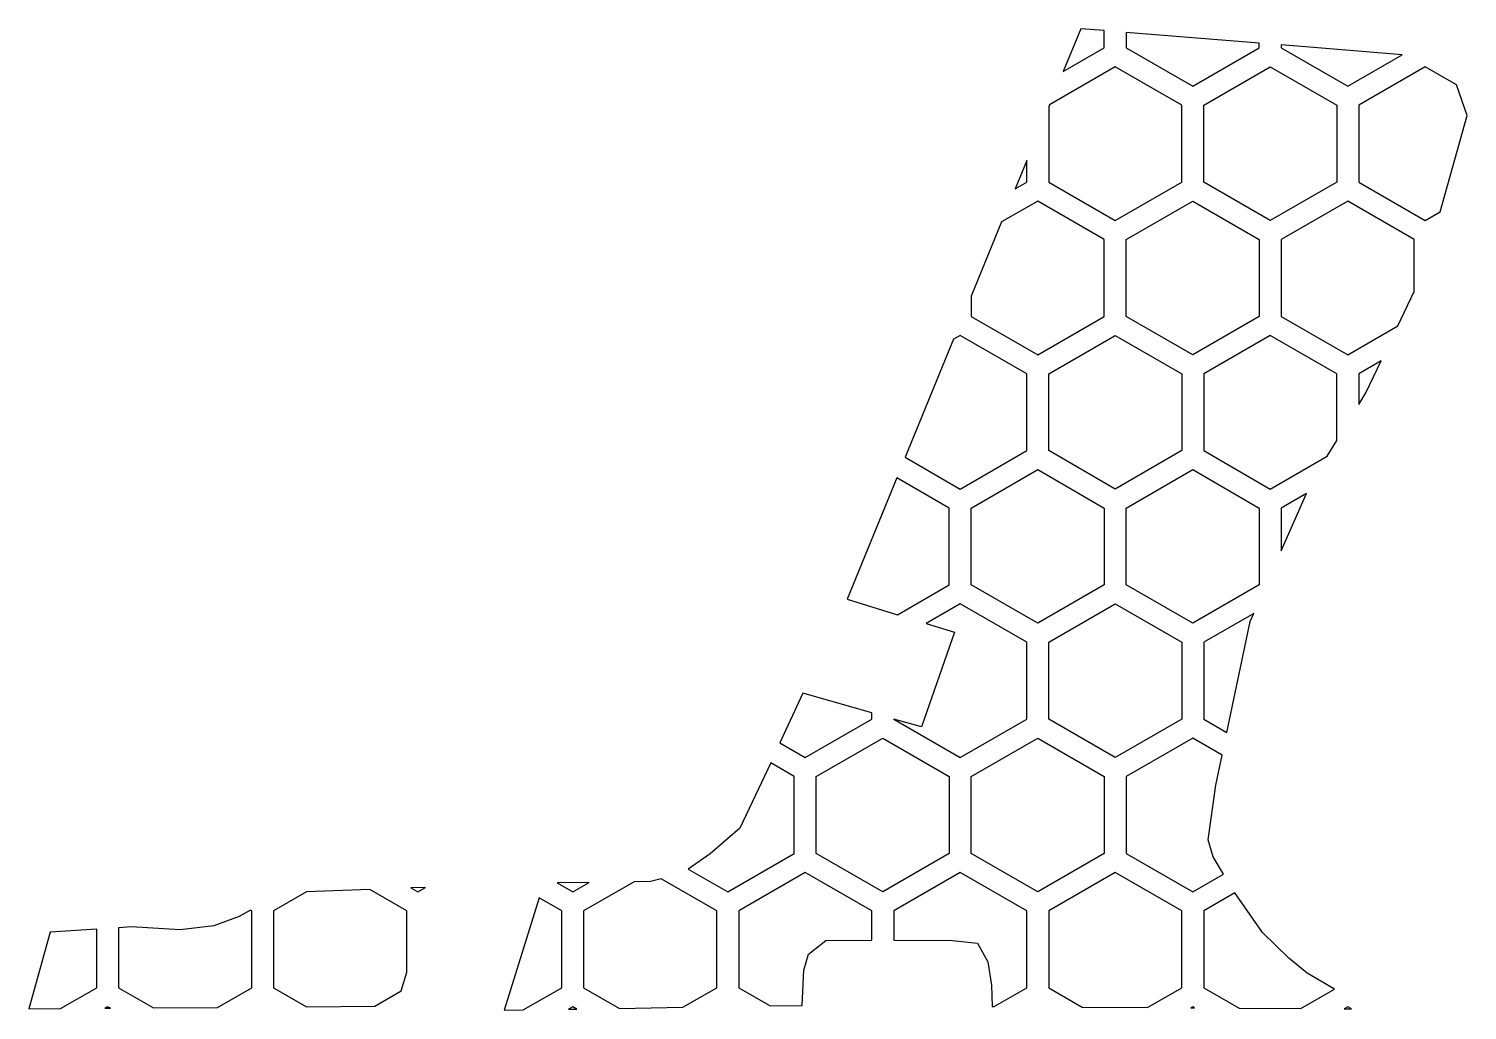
# Model space of a CAD drawing. Extents: x 28 to 60.7, y -38.7 to -16.4.
import ezdxf

# ---------------------------------------------------------------- set-up
doc = ezdxf.new("R2010")
doc.units = 0
doc.layers.get('0').update_dxf_attribs({"color": 5})

msp = doc.modelspace()

# ---------------------------------------------------------------- linework, layer by layer
for p, q in [((51.929, -16.379), (51.53, -17.352)), ((52.466, -16.422), (51.929, -16.379)), ((52.466, -16.812), (52.466, -16.422)), ((52.966, -16.463), (52.966, -16.812)), ((55.997, -16.708), (52.966, -16.463)), ((55.997, -16.812), (55.997, -16.708)), ((51.53, -17.352), (52.466, -16.812)), ((52.966, -16.812), (54.482, -17.687)), ((54.482, -17.687), (55.997, -16.812)), ((56.497, -16.748), (56.497, -16.812)), ((59.252, -16.971), (56.497, -16.748)), ((56.497, -16.812), (58.013, -17.687)), ((58.013, -17.687), (59.252, -16.971)), ((52.716, -17.245), (51.22, -18.108)), ((54.232, -18.12), (52.716, -17.245)), ((54.732, -18.12), (56.247, -17.245)), ((56.247, -17.245), (57.763, -18.12)), ((59.778, -17.245), (58.263, -18.12)), ((60.493, -17.657), (59.778, -17.245)), ((60.734, -18.353), (60.493, -17.657)), ((51.22, -18.108), (51.201, -18.156)), ((51.201, -18.156), (51.201, -19.87)), ((54.232, -19.87), (54.232, -18.12)), ((54.732, -19.87), (54.732, -18.12)), ((57.763, -18.12), (57.763, -19.87)), ((58.263, -18.12), (58.263, -19.87)), ((60.121, -20.547), (60.734, -18.353)), ((50.701, -19.377), (50.436, -20.022)), ((50.701, -19.87), (50.701, -19.377)), ((50.436, -20.022), (50.701, -19.87)), ((51.201, -19.87), (52.716, -20.745)), ((52.716, -20.745), (54.232, -19.87)), ((56.247, -20.745), (54.732, -19.87)), ((57.763, -19.87), (56.247, -20.745)), ((58.263, -19.87), (59.778, -20.745)), ((50.951, -20.303), (50.127, -20.778)), ((52.466, -21.178), (50.951, -20.303)), ((52.966, -21.178), (54.482, -20.303)), ((54.482, -20.303), (55.997, -21.178)), ((58.013, -20.303), (56.497, -21.178)), ((59.528, -21.178), (58.013, -20.303)), ((59.778, -20.745), (60.121, -20.547)), ((50.127, -20.778), (49.435, -22.467)), ((52.466, -22.928), (52.466, -21.178)), ((52.966, -22.928), (52.966, -21.178)), ((55.997, -21.178), (55.997, -22.928)), ((56.497, -21.178), (56.497, -22.928)), ((59.528, -22.363), (59.528, -21.178)), ((49.435, -22.467), (49.435, -22.928)), ((59.155, -23.143), (59.528, -22.363)), ((49.435, -22.928), (50.951, -23.803)), ((50.951, -23.803), (52.466, -22.928)), ((54.482, -23.803), (52.966, -22.928)), ((55.997, -22.928), (54.482, -23.803)), ((56.497, -22.928), (58.013, -23.803)), ((58.013, -23.803), (59.155, -23.143)), ((49.033, -23.448), (47.932, -26.137)), ((49.185, -23.361), (49.033, -23.448)), ((50.701, -24.236), (49.185, -23.361)), ((51.201, -24.236), (52.716, -23.361)), ((52.716, -23.361), (54.232, -24.236)), ((56.247, -23.361), (54.732, -24.236)), ((57.763, -24.236), (56.247, -23.361)), ((50.701, -25.986), (50.701, -24.236)), ((51.201, -25.986), (51.201, -24.236)), ((54.232, -24.236), (54.232, -25.986)), ((54.732, -24.236), (54.732, -25.986)), ((57.763, -25.755), (57.763, -24.236)), ((58.774, -23.94), (58.263, -24.236)), ((58.263, -24.236), (58.263, -24.936)), ((58.427, -24.668), (58.774, -23.94)), ((58.263, -24.936), (58.427, -24.668)), ((57.545, -26.112), (57.763, -25.755)), ((47.932, -26.137), (49.185, -26.861)), ((49.185, -26.861), (50.701, -25.986)), ((52.716, -26.861), (51.201, -25.986)), ((54.232, -25.986), (52.716, -26.861)), ((54.732, -25.986), (56.247, -26.861)), ((56.247, -26.861), (57.545, -26.112)), ((49.435, -27.294), (50.951, -26.419)), ((50.951, -26.419), (52.466, -27.294)), ((52.966, -27.294), (54.482, -26.419)), ((54.482, -26.419), (55.997, -27.294)), ((47.741, -26.604), (46.609, -29.367)), ((48.935, -27.294), (47.741, -26.604)), ((57.073, -26.961), (56.497, -27.294)), ((56.497, -28.271), (57.073, -26.961)), ((48.935, -29.044), (48.935, -27.294)), ((49.435, -29.044), (49.435, -27.294)), ((52.466, -27.294), (52.466, -29.044)), ((52.966, -29.044), (52.966, -27.294)), ((55.997, -27.294), (55.997, -29.044)), ((56.497, -27.294), (56.497, -28.271)), ((47.758, -29.723), (48.935, -29.044)), ((50.951, -29.919), (49.435, -29.044)), ((52.466, -29.044), (50.951, -29.919)), ((54.482, -29.919), (52.966, -29.044)), ((55.997, -29.044), (54.482, -29.919)), ((46.609, -29.367), (47.758, -29.723)), ((49.185, -29.477), (48.409, -29.925)), ((50.701, -30.352), (49.185, -29.477)), ((51.201, -30.352), (52.716, -29.477)), ((52.716, -29.477), (54.232, -30.352)), ((55.871, -29.694), (54.732, -30.352)), ((55.792, -29.875), (55.871, -29.694)), ((49.052, -30.124), (48.302, -32.275)), ((48.409, -29.925), (49.052, -30.124)), ((55.259, -32.406), (55.792, -29.875)), ((50.701, -32.102), (50.701, -30.352)), ((51.201, -32.102), (51.201, -30.352)), ((54.232, -30.352), (54.232, -32.102)), ((54.732, -30.352), (54.732, -32.102)), ((45.601, -31.512), (45.078, -32.644)), ((47.17, -31.956), (45.601, -31.512)), ((45.654, -32.977), (47.17, -32.102)), ((47.17, -32.102), (47.17, -31.956)), ((48.302, -32.275), (47.67, -32.102)), ((47.67, -32.102), (49.185, -32.977)), ((49.185, -32.977), (50.701, -32.102)), ((52.716, -32.977), (51.201, -32.102)), ((54.232, -32.102), (52.716, -32.977)), ((54.732, -32.102), (55.259, -32.406)), ((45.078, -32.644), (45.654, -32.977)), ((45.904, -33.41), (47.42, -32.535)), ((47.42, -32.535), (48.935, -33.41)), ((49.435, -33.41), (50.951, -32.535)), ((50.951, -32.535), (52.466, -33.41)), ((54.482, -32.535), (52.966, -33.41)), ((55.151, -32.921), (54.482, -32.535)), ((55.007, -33.604), (55.151, -32.921)), ((44.868, -33.1), (44.164, -34.586)), ((45.404, -33.41), (44.868, -33.1)), ((45.404, -35.16), (45.404, -33.41)), ((45.904, -35.16), (45.904, -33.41)), ((48.935, -33.41), (48.935, -35.16)), ((49.435, -35.16), (49.435, -33.41)), ((52.466, -33.41), (52.466, -35.16)), ((52.966, -33.41), (52.966, -35.16)), ((54.833, -34.847), (55.007, -33.604)), ((44.164, -34.586), (43.486, -35.168)), ((54.946, -35.238), (54.833, -34.847)), ((43.486, -35.168), (42.99, -35.516)), ((43.888, -36.035), (45.404, -35.16)), ((47.42, -36.035), (45.904, -35.16)), ((48.935, -35.16), (47.42, -36.035)), ((50.951, -36.035), (49.435, -35.16)), ((52.466, -35.16), (50.951, -36.035)), ((52.966, -35.16), (54.482, -36.035)), ((55.181, -35.631), (54.946, -35.238)), ((42.99, -35.516), (43.888, -36.035)), ((45.654, -35.593), (44.138, -36.468)), ((47.17, -36.468), (45.654, -35.593)), ((49.185, -35.593), (47.67, -36.468)), ((50.701, -36.468), (49.185, -35.593)), ((52.716, -35.593), (51.201, -36.468)), ((54.232, -36.468), (52.716, -35.593)), ((54.482, -36.035), (55.181, -35.631)), ((34.294, -36.036), (33.545, -36.468)), ((35.734, -35.982), (34.294, -36.036)), ((36.576, -36.468), (35.734, -35.982)), ((37.001, -35.934), (36.673, -35.946)), ((36.673, -35.946), (36.826, -36.035)), ((36.826, -36.035), (37.001, -35.934)), ((40.729, -35.82), (40.005, -35.831)), ((40.005, -35.831), (40.357, -36.035)), ((40.357, -36.035), (40.729, -35.82)), ((41.756, -35.805), (40.607, -36.468)), ((42.127, -35.799), (41.756, -35.805)), ((42.369, -35.735), (42.127, -35.799)), ((43.638, -36.468), (42.369, -35.735)), ((39.593, -36.171), (38.796, -38.731)), ((40.107, -36.468), (39.593, -36.171)), ((55.44, -36.059), (54.732, -36.468)), ((56.069, -36.962), (55.44, -36.059)), ((32.761, -36.597), (32.181, -36.81)), ((33.015, -36.45), (32.761, -36.597)), ((33.045, -36.468), (33.015, -36.45)), ((33.045, -38.218), (33.045, -36.468)), ((33.545, -36.468), (33.545, -38.218)), ((36.576, -37.864), (36.576, -36.468)), ((40.107, -38.218), (40.107, -36.468)), ((40.607, -36.468), (40.607, -38.218)), ((43.638, -38.218), (43.638, -36.468)), ((44.138, -36.468), (44.138, -38.218)), ((47.17, -37.138), (47.17, -36.468)), ((47.67, -36.468), (47.67, -37.138)), ((50.701, -38.218), (50.701, -36.468)), ((51.201, -36.468), (51.201, -38.218)), ((54.232, -38.218), (54.232, -36.468)), ((54.732, -36.468), (54.732, -38.218)), ((28.451, -36.952), (27.967, -38.7)), ((29.514, -36.885), (28.451, -36.952)), ((29.514, -38.218), (29.514, -36.885)), ((30.303, -36.835), (30.014, -36.854)), ((30.014, -36.854), (30.014, -38.218)), ((31.414, -36.899), (30.303, -36.835)), ((32.181, -36.81), (31.414, -36.899)), ((56.668, -37.549), (56.069, -36.962)), ((45.725, -37.455), (46.123, -37.145)), ((46.123, -37.145), (47.17, -37.138)), ((47.67, -37.138), (49.006, -37.146)), ((49.006, -37.146), (49.575, -37.202)), ((49.575, -37.202), (49.815, -37.626)), ((45.619, -37.815), (45.725, -37.455)), ((49.815, -37.626), (49.9, -38.157)), ((57.089, -37.887), (56.668, -37.549)), ((36.449, -38.291), (36.576, -37.864)), ((45.585, -38.622), (45.619, -37.815)), ((57.71, -38.248), (57.089, -37.887)), ((28.688, -38.695), (29.514, -38.218)), ((30.014, -38.218), (30.811, -38.678)), ((32.267, -38.667), (33.045, -38.218)), ((33.545, -38.218), (34.296, -38.651)), ((35.847, -38.639), (36.449, -38.291)), ((39.231, -38.724), (40.107, -38.218)), ((40.607, -38.218), (41.423, -38.689)), ((42.863, -38.665), (43.638, -38.218)), ((44.138, -38.218), (44.858, -38.633)), ((49.9, -38.157), (49.916, -38.645)), ((49.96, -38.645), (50.701, -38.218)), ((51.201, -38.218), (51.964, -38.659)), ((53.451, -38.669), (54.232, -38.218)), ((54.732, -38.218), (55.537, -38.683)), ((56.942, -38.692), (57.71, -38.248)), ((29.764, -38.651), (29.702, -38.687)), ((29.825, -38.686), (29.764, -38.651)), ((34.296, -38.651), (35.847, -38.639)), ((40.357, -38.651), (40.26, -38.707)), ((40.45, -38.704), (40.357, -38.651)), ((41.423, -38.689), (42.863, -38.665)), ((44.858, -38.633), (45.585, -38.622)), ((49.916, -38.645), (49.96, -38.645)), ((51.964, -38.659), (53.451, -38.669)), ((54.482, -38.651), (54.439, -38.675)), ((54.525, -38.676), (54.482, -38.651)), ((58.013, -38.651), (57.93, -38.698)), ((58.097, -38.7), (58.013, -38.651)), ((27.967, -38.7), (28.688, -38.695)), ((29.702, -38.687), (29.825, -38.686)), ((30.811, -38.678), (32.267, -38.667)), ((38.796, -38.731), (39.231, -38.724)), ((40.26, -38.707), (40.45, -38.704)), ((54.439, -38.675), (54.525, -38.676)), ((55.537, -38.683), (56.942, -38.692)), ((57.93, -38.698), (58.097, -38.7))]:
    msp.add_line(p, q)

doc.saveas('drawing.dxf')
